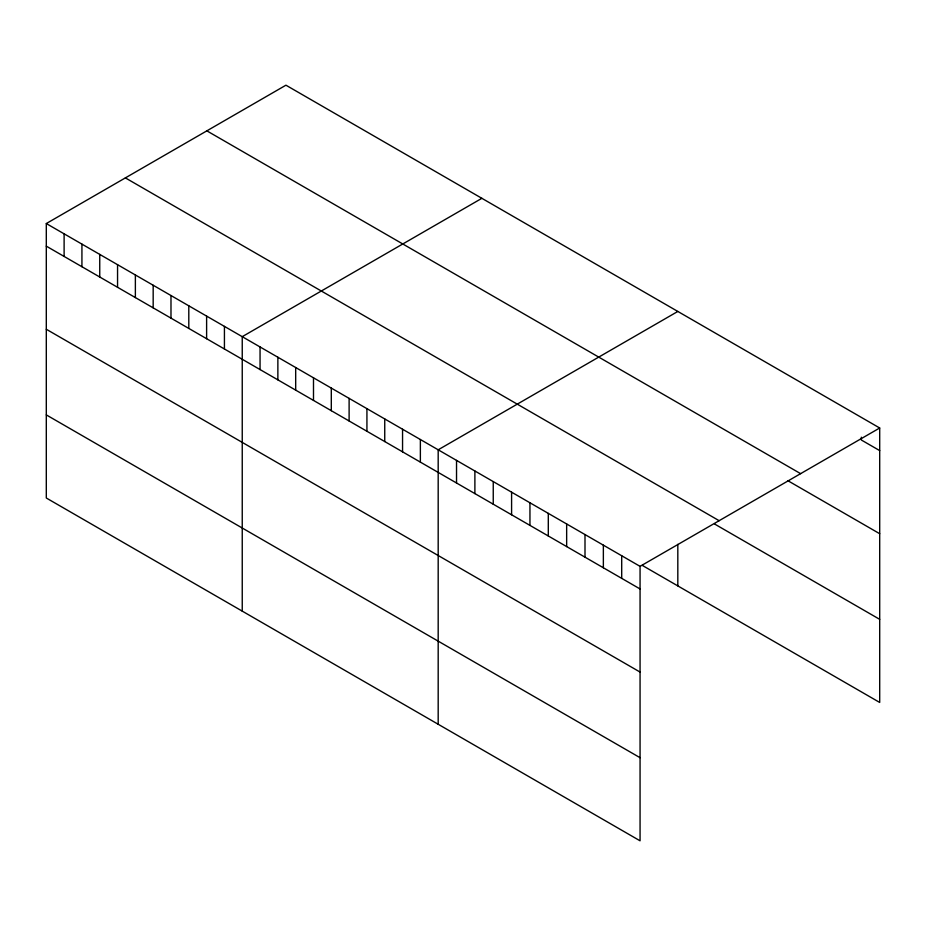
<?xml version="1.0" encoding="UTF-8"?>
<svg xmlns="http://www.w3.org/2000/svg" width="926" height="926" viewBox="0 0 926 926"><rect width="100%" height="100%" fill="white"/><g stroke="black" fill="none" stroke-linecap="round" stroke-linejoin="round"><path stroke-width="1.39" d="M46.3 223.548L640.063 566.353L640.063 840.808L46.3 498.003L46.3 223.548L285.937 85.192L879.7 427.997L879.7 702.452L642.193 565.335M481.879 198.314L242.242 336.67L242.242 611.125M677.82 311.449L438.183 449.805L438.183 724.248M640.063 566.353L879.7 427.997M879.7 450.603L861.342 440.012L861.342 437.188M206.857 130.855L800.62 473.661M787.933 480.733L879.7 533.712M125.38 177.896L719.143 520.701M714.525 523.977L879.7 619.344M46.3 246.154L640.063 588.959M46.3 329.262L640.063 672.068M46.3 414.894L640.063 757.7M677.82 544.349L677.82 585.903M621.705 555.762L621.705 578.368M603.358 545.159L603.358 567.765M585 534.568L585 557.174M566.654 523.966L566.654 546.583M548.296 513.374L548.296 535.98M529.95 502.783L529.95 525.389M511.592 492.181L511.592 514.787M493.245 481.589L493.245 504.195M474.888 470.987L474.888 493.604M456.53 460.396L456.53 483.002M420.369 439.514L420.369 462.12M402.555 429.236L402.555 451.842M384.741 418.946L384.741 441.552M366.928 408.667L366.928 431.273M349.114 398.377L349.114 420.983M331.3 388.098L331.3 410.704M313.497 377.808L313.497 400.414M295.683 367.529L295.683 390.135M277.869 357.239L277.869 379.857M260.056 346.961L260.056 369.567M224.428 326.392L224.428 348.998M206.614 316.102L206.614 338.719M188.8 305.823L188.8 328.429M170.986 295.533L170.986 318.15M153.172 285.254L153.172 307.86M135.37 274.964L135.37 297.582M117.556 264.686L117.556 287.291M99.742 254.395L99.742 277.013M81.928 244.117L81.928 266.723M64.114 233.838L64.114 256.444"/></g></svg>
